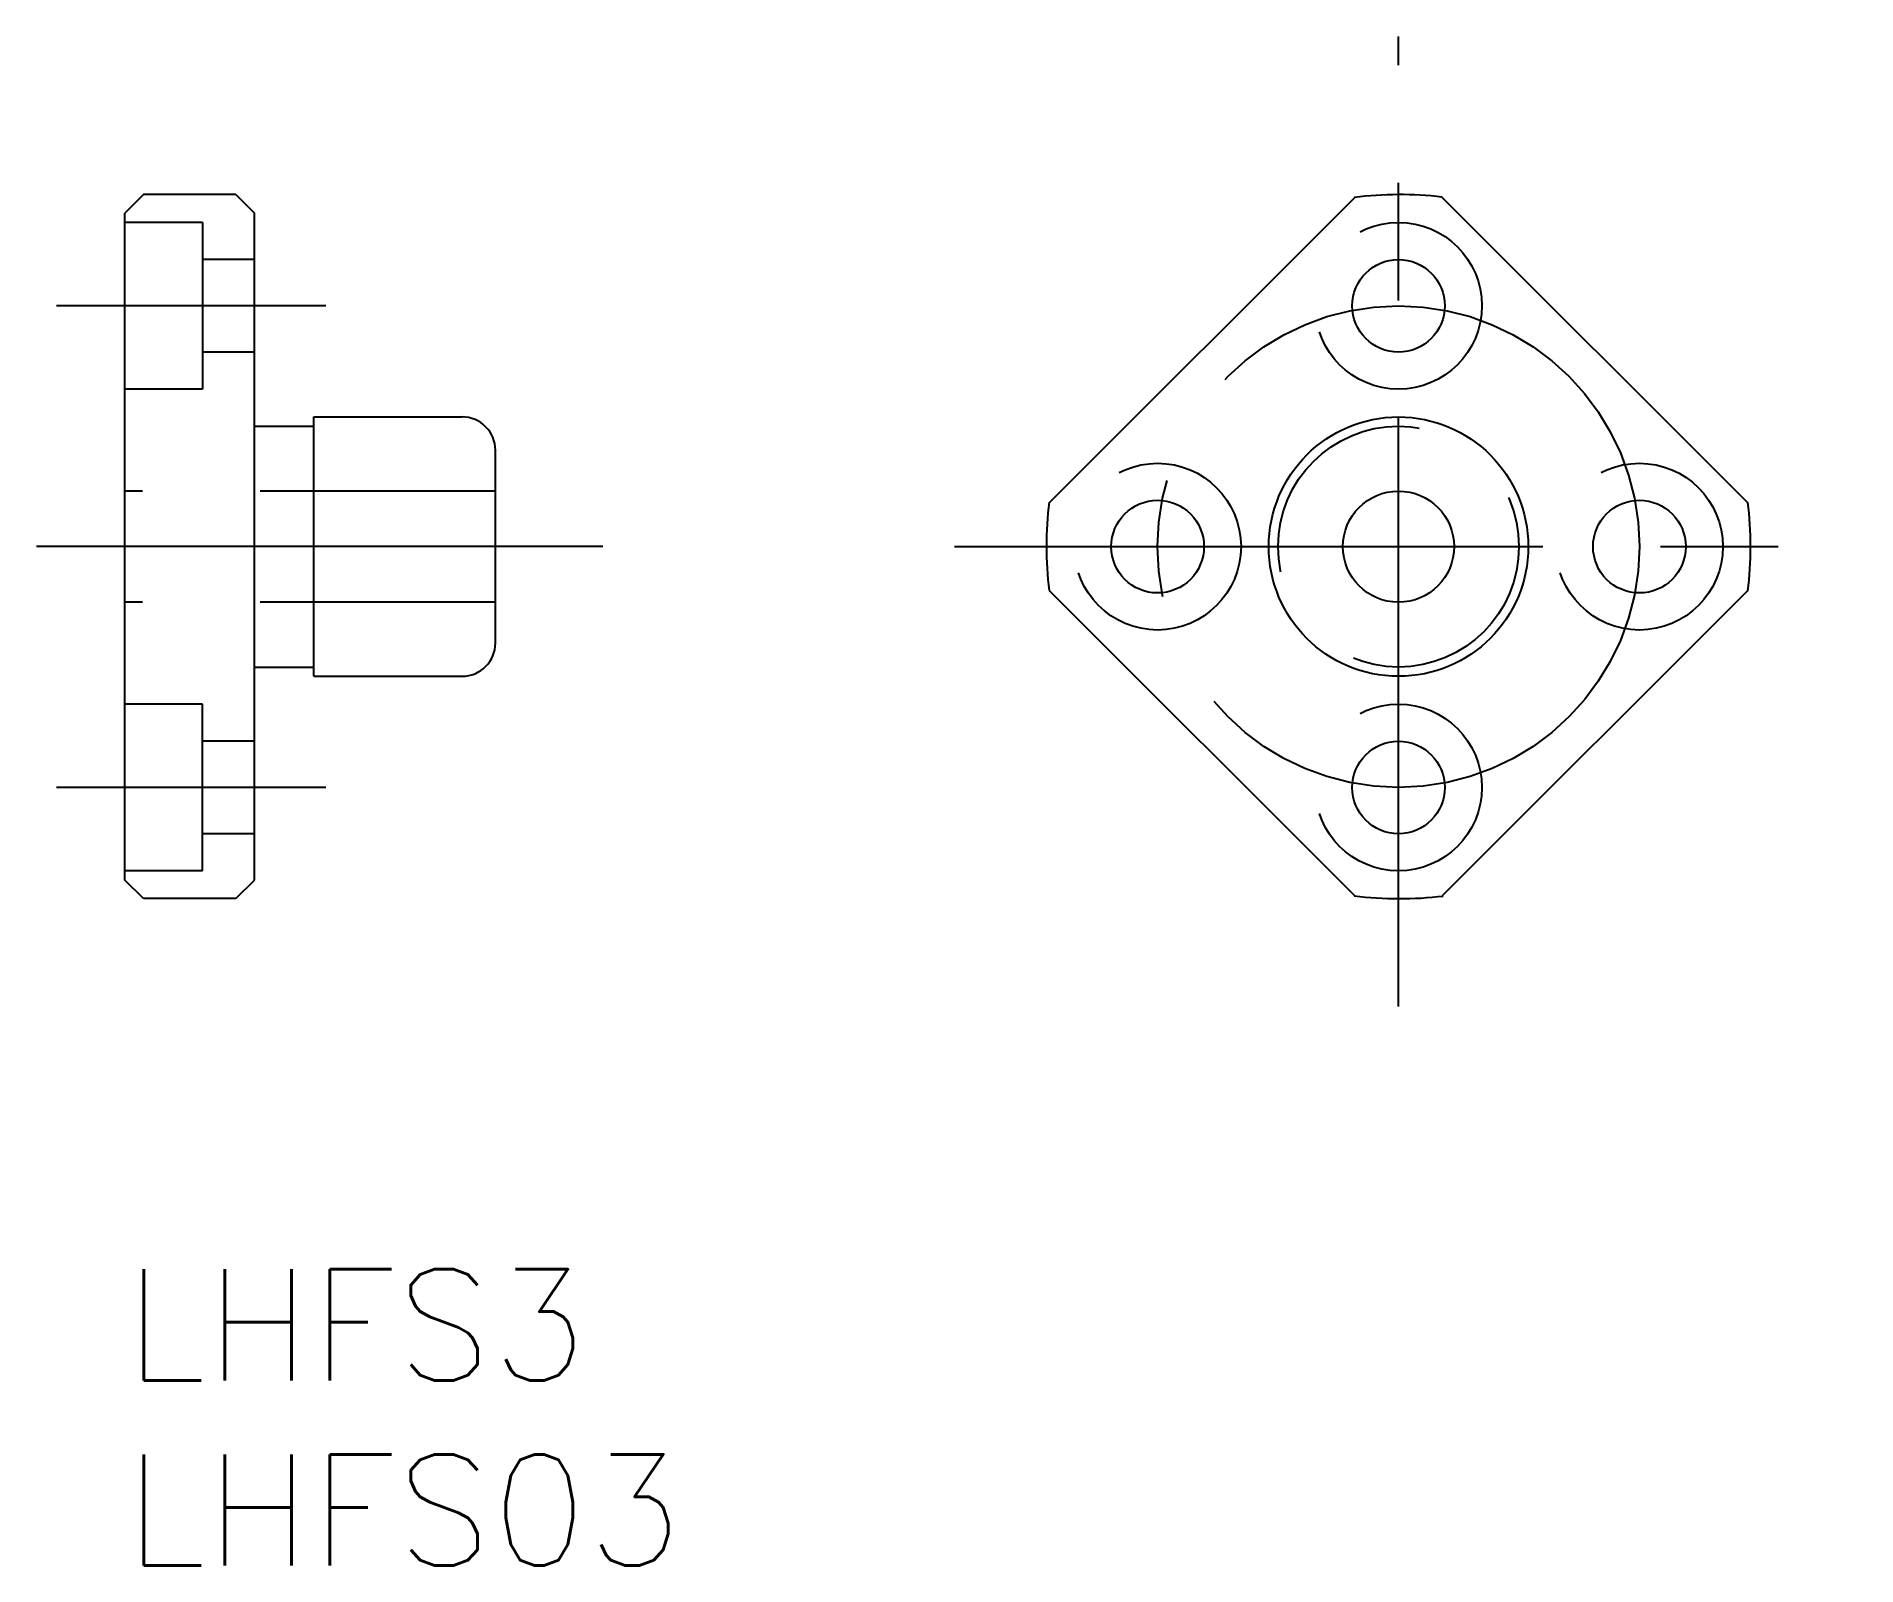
# Model space of a CAD drawing. Extents: x -2.4 to 46.7, y -8 to 33.3.
import ezdxf

# ---------------------------------------------------------------- set-up
doc = ezdxf.new("R2010")
doc.units = 0
doc.header["$LTSCALE"] = 0.5
doc.linetypes.add('CENTER', pattern=[50.8, 31.75, -6.35, 6.35, -6.35])
doc.linetypes.add('DASHED', pattern=[19.05, 12.7, -6.35])
for name, color, linetype in [('MSM_CENTER', 1, 'CENTER'), ('MSM_CONTINUOUS', 7, 'CONTINUOUS'), ('MSM_DASHED', 4, 'DASHED'), ('MSM_PART_NUMBER', 7, 'CONTINUOUS')]:
    doc.layers.add(name, color=color, linetype=linetype)
doc.styles.get("Standard").update_dxf_attribs({"font": 'txt.shx', "height": 1, "bigfont": 'bigfont.shx'})

# ---------------------------------------------------------------- blocks, each defined once
blk = doc.blocks.new('*U26')
at = {"layer": 'MSM_PART_NUMBER'}
blk.add_text('LHFS3', height=3, dxfattribs=at).set_placement((0, -3))
blk = doc.blocks.new('*U27')
at = {"layer": 'MSM_PART_NUMBER'}
blk.add_text('LHFS03', height=3, dxfattribs=at).set_placement((0, -8))

msp = doc.modelspace()

# ---------------------------------------------------------------- linework, layer by layer
at = {"layer": 'MSM_CENTER'}
for p, q in [((34.369, 7.092), (34.369, 33.27)), ((5.42, 26), (-1.847, 26)), ((12.9, 19.5), (-2.386, 19.5)), ((22.385, 19.5), (46.73, 19.5)), ((5.42, 13), (-1.847, 13))]:
    msp.add_line(p, q, dxfattribs=at)
msp.add_circle((34.369, 19.5), 6.5, dxfattribs=at)
at = {"layer": 'MSM_CONTINUOUS'}
for p, q in [((0.5, 29), (0, 28.5)), ((3, 29), (0.5, 29)), ((3, 29), (3.5, 28.5)), ((0, 10.5), (0, 28.5)), ((3.5, 10.5), (3.5, 28.5)), ((24.942, 20.68), (33.189, 28.926)), ((43.795, 20.68), (35.542, 28.934)), ((3.5, 22.75), (5.1, 22.75)), ((5.1, 23), (9.1, 23)), ((5.1, 16), (5.1, 23)), ((10, 16.9), (10, 22.1)), ((24.942, 18.32), (33.189, 10.074)), ((43.795, 18.32), (35.549, 10.074)), ((3.5, 16.25), (5.1, 16.25)), ((5.1, 16), (9.1, 16)), ((0.5, 10), (0, 10.5)), ((3, 10), (3.5, 10.5)), ((3, 10), (0.5, 10))]:
    msp.add_line(p, q, dxfattribs=at)
for centre, radius in [((34.369, 26), 1.25), ((34.369, 19.5), 3.5), ((27.869, 19.5), 1.25), ((34.369, 19.5), 1.5), ((40.869, 19.5), 1.25), ((34.369, 13), 1.25)]:
    msp.add_circle(centre, radius, dxfattribs=at)
for centre, radius, start, end in [((34.392, 19), 10, 83.3971, 96.9841), ((9.1, 22.1), 0.9, 0, 90), ((34.764, 19.523), 9.895, 173.1626, 186.984), ((33.869, 19.515), 10, 353.0159, 6.8103), ((9.1, 16.9), 0.9, 270, 0), ((34.392, 20), 10, 263.0159, 276.8103)]:
    msp.add_arc(centre, radius, start, end, dxfattribs=at)
at = {"layer": 'MSM_DASHED'}
for p, q in [((2.1, 28.25), (0, 28.25)), ((2.1, 28.25), (2.1, 23.75)), ((3.5, 27.25), (2.1, 27.25)), ((3.5, 24.75), (2.1, 24.75)), ((2.1, 23.75), (0, 23.75)), ((10, 21), (0, 21)), ((10, 18), (0, 18)), ((2.1, 15.25), (0, 15.25)), ((2.1, 10.75), (2.1, 15.25)), ((3.5, 14.25), (2.1, 14.25)), ((3.5, 11.75), (2.1, 11.75)), ((2.1, 10.75), (0, 10.75))]:
    msp.add_line(p, q, dxfattribs=at)
for centre, radius in [((34.369, 26), 2.25), ((34.369, 19.5), 3.25), ((27.869, 19.5), 2.25), ((40.869, 19.5), 2.25), ((34.369, 13), 2.25)]:
    msp.add_circle(centre, radius, dxfattribs=at)

# ---------------------------------------------------------------- block references
at = {"layer": 'MSM_CONTINUOUS'}
for name in ['*U26', '*U27']:
    msp.add_blockref(name, (0, 0), dxfattribs=at)

doc.saveas('drawing.dxf')
